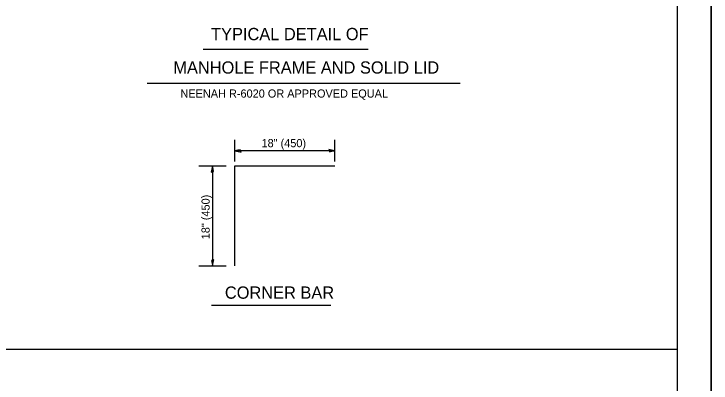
# Model space of a CAD drawing. Extents: x 56621 to 57301, y 43506 to 43946.
# Drawn here: x 57096.2 to 57301, y 43725.6 to 43834 of the extents above; entities that cross this region are included whole.
import ezdxf

# ---------------------------------------------------------------- set-up
doc = ezdxf.new("R2010")
doc.units = 0
for name, color, linetype in [('Design_EX_Roadway Notes', 7, 'Continuous'), ('Level 48', 7, 'Continuous'), ('Sheets_50 Reference Boundary', 7, 'Continuous'), ('Sheets_General Details', 7, 'Continuous'), ('Sheets_Printer Plotting Border', 7, 'Continuous'), ('Topo_Building', 7, 'Continuous')]:
    doc.layers.add(name, color=color, linetype=linetype)

msp = doc.modelspace()

# ---------------------------------------------------------------- linework, layer by layer
at = {"layer": 'Design_EX_Roadway Notes'}
for p, q in [((57161.12, 43790.66), (57161.12, 43797.01)), ((57190.47, 43790.66), (57190.47, 43797.01)), ((57190.47, 43793.83), (57161.12, 43793.83)), ((57150.51, 43789.37), (57158.6, 43789.37)), ((57154.56, 43789.37), (57154.56, 43760.02)), ((57150.51, 43760.02), (57158.6, 43760.02))]:
    msp.add_line(p, q, dxfattribs=at)
for points in [[(57162.92, 43793.46), (57162.77, 43793.8), (57162.71, 43794.14), (57162.02, 43793.99), (57161.12, 43793.83), (57162.08, 43793.66)], [(57188.67, 43794.21), (57188.81, 43793.87), (57188.87, 43793.53), (57189.57, 43793.68), (57190.47, 43793.83), (57189.51, 43794.01)], [(57154.18, 43787.57), (57154.52, 43787.72), (57154.86, 43787.78), (57154.71, 43788.47), (57154.56, 43789.37), (57154.38, 43788.41)], [(57154.93, 43761.82), (57154.59, 43761.68), (57154.25, 43761.62), (57154.4, 43760.92), (57154.56, 43760.02), (57154.73, 43760.98)]]:
    msp.add_lwpolyline(points, close=True, dxfattribs=at)
at = {"layer": 'Level 48'}
msp.add_lwpolyline([(56621.02, 43945.56), (57301.02, 43945.56), (57301.02, 43505.56), (56621.02, 43505.56)], close=True, dxfattribs=at)
at = {"layer": 'Sheets_50 Reference Boundary'}
msp.add_lwpolyline([(56661.02, 43935.56), (57291.02, 43935.56), (57291.02, 43535.56), (56661.02, 43535.56)], close=True, dxfattribs=at)
at = {"layer": 'Sheets_General Details'}
for p, q in [((57301.02, 43505.56), (57301.02, 43945.56)), ((57151.79, 43823.65), (57200.25, 43823.65)), ((57135.35, 43813.68), (57227.26, 43813.68)), ((57154.26, 43748.43), (57189.33, 43748.43)), ((56661.02, 43735.56), (57291.02, 43735.56))]:
    msp.add_line(p, q, dxfattribs=at)
msp.add_lwpolyline([(56661.02, 43935.56), (57291.02, 43935.56), (57291.02, 43515.56), (56661.02, 43515.56)], close=True, dxfattribs=at)
at = {"layer": 'Sheets_Printer Plotting Border'}
msp.add_lwpolyline([(56621.02, 43505.56), (57301.02, 43505.56), (57301.02, 43945.56), (56621.02, 43945.56)], close=True, dxfattribs=at)
at = {"layer": 'Topo_Building'}
for p, q in [((57161.12, 43789.37), (57190.47, 43789.37)), ((57161.12, 43760.02), (57161.12, 43789.37))]:
    msp.add_line(p, q, dxfattribs=at)

# ---------------------------------------------------------------- texts
at = {"layer": 'Design_EX_Roadway Notes'}
msp.add_text('18" (450)', height=2.4, dxfattribs=at).set_placement((57168.94, 43794.87))
msp.add_text('18" (450)', height=2.4, rotation=90, dxfattribs=at).set_placement((57153.71, 43767.82))
at = {"layer": 'Sheets_General Details'}
for s, height, p in [('TYPICAL DETAIL OF', 3.6, (57154.12, 43826.33)), ('MANHOLE FRAME AND SOLID LID', 3.6, (57143.03, 43816.5)), ('NEENAH R-6020 OR APPROVED EQUAL', 2.4, (57145.11, 43809.45)), ('CORNER BAR', 3.6, (57158.18, 43750.35))]:
    msp.add_text(s, height=height, dxfattribs=at).set_placement(p)

doc.saveas('drawing.dxf')
